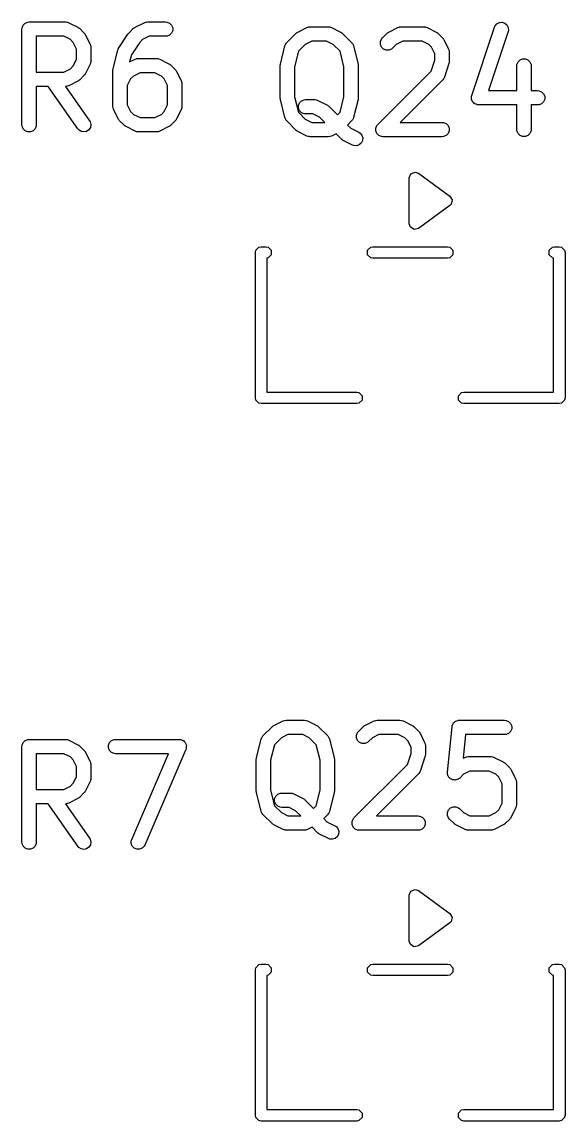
# Model space of a CAD drawing. Header units: millimetres. Extents: x 4 to 152, y 19 to 149.
# Drawn here: x 120.94 to 126.62, y 127.68 to 139.17 of the extents above; entities that cross this region are included whole.
import ezdxf

# ---------------------------------------------------------------- set-up
doc = ezdxf.new("R2010")
doc.units = ezdxf.units.MM
doc.layers.add('F.Silkscreen', color=41, linetype='CONTINUOUS', true_color=0xf2eda1)

msp = doc.modelspace()

# ---------------------------------------------------------------- linework, layer by layer
at = {"layer": 'F.Silkscreen', "linetype": 'CONTINUOUS'}
for p, q in [((120.949545, 139.136849), (120.970237, 139.157541)), ((120.970237, 139.157541), (120.997273, 139.16874)), ((120.997273, 139.16874), (121.011905, 139.170181)), ((121.011905, 139.170181), (121.392857, 139.170181)), ((121.392857, 139.170181), (121.407489, 139.16874)), ((121.407489, 139.16874), (121.409978, 139.167709)), ((121.409978, 139.167709), (121.412666, 139.167518)), ((121.412666, 139.167518), (121.426398, 139.162263)), ((121.426398, 139.162263), (121.521636, 139.114644)), ((122.121221, 139.114644), (122.216459, 139.162263)), ((122.216459, 139.162263), (122.23019, 139.167518)), ((122.23019, 139.167518), (122.232879, 139.16771)), ((122.232879, 139.16771), (122.235368, 139.16874)), ((122.235368, 139.16874), (122.25, 139.170181)), ((122.25, 139.170181), (122.440476, 139.170181)), ((122.440476, 139.170181), (122.455108, 139.16874)), ((122.455108, 139.16874), (122.482144, 139.157541)), ((122.482144, 139.157541), (122.502836, 139.136849)), ((125.887224, 139.129942), (125.906398, 139.152049)), ((125.906398, 139.152049), (125.932571, 139.165136)), ((125.932571, 139.165136), (125.961761, 139.167211)), ((125.961761, 139.167211), (125.989523, 139.157957)), ((125.989523, 139.157957), (126.011631, 139.138783)), ((120.936905, 139.095181), (120.938346, 139.109813)), ((120.936905, 138.095181), (120.936905, 139.095181)), ((120.938346, 139.109813), (120.949545, 139.136849)), ((121.521636, 139.114644), (121.527935, 139.11068)), ((121.527935, 139.11068), (121.529763, 139.109922)), ((121.529763, 139.109922), (121.531819, 139.108234)), ((121.531819, 139.108234), (121.534079, 139.106812)), ((121.534079, 139.106812), (121.535378, 139.105314)), ((121.535378, 139.105314), (121.541128, 139.100595)), ((121.541128, 139.100595), (121.588747, 139.052976)), ((121.588747, 139.052976), (121.593465, 139.047227)), ((121.593465, 139.047227), (121.594964, 139.045927)), ((121.594964, 139.045927), (121.596385, 139.043668)), ((121.596385, 139.043668), (121.598074, 139.041611)), ((121.598074, 139.041611), (121.598831, 139.039784)), ((121.598831, 139.039784), (121.602796, 139.033484)), ((121.602796, 139.033484), (121.650415, 138.938246)), ((121.949501, 138.898689), (122.044739, 139.041546)), ((122.044739, 139.041546), (122.044773, 139.041589)), ((122.044773, 139.041589), (122.044783, 139.041611)), ((122.044783, 139.041611), (122.049271, 139.04708)), ((122.049271, 139.04708), (122.054055, 139.052921)), ((122.054055, 139.052921), (122.054076, 139.052936)), ((122.054076, 139.052936), (122.05411, 139.052976)), ((122.05411, 139.052976), (122.101729, 139.100595)), ((122.101729, 139.100595), (122.107478, 139.105314)), ((122.107478, 139.105314), (122.108778, 139.106812)), ((122.108778, 139.106812), (122.111037, 139.108234)), ((122.111037, 139.108234), (122.113094, 139.109922)), ((122.113094, 139.109922), (122.114921, 139.11068)), ((122.114921, 139.11068), (122.121221, 139.114644)), ((122.482144, 139.032821), (122.455108, 139.021622)), ((122.502836, 139.053513), (122.482144, 139.032821)), ((122.502836, 139.136849), (122.514035, 139.109813)), ((122.514035, 139.080549), (122.502836, 139.053513)), ((122.514035, 139.109813), (122.514035, 139.080549)), ((123.708872, 138.955357), (123.80411, 139.050595)), ((123.80411, 139.050595), (123.80986, 139.055316)), ((123.80986, 139.055316), (123.811159, 139.056812)), ((123.811159, 139.056812), (123.813413, 139.058232)), ((123.813413, 139.058232), (123.815475, 139.059923)), ((123.815475, 139.059923), (123.817307, 139.060682)), ((123.817307, 139.060682), (123.823602, 139.064644)), ((123.823602, 139.064644), (123.91884, 139.112263)), ((123.91884, 139.112263), (123.932571, 139.117518)), ((123.932571, 139.117518), (123.93526, 139.11771)), ((123.93526, 139.11771), (123.937749, 139.11874)), ((123.937749, 139.11874), (123.952381, 139.120181)), ((123.952381, 139.120181), (124.142857, 139.120181)), ((124.142857, 139.120181), (124.157489, 139.11874)), ((124.157489, 139.11874), (124.159978, 139.117709)), ((124.159978, 139.117709), (124.162666, 139.117518)), ((124.162666, 139.117518), (124.176398, 139.112263)), ((124.176398, 139.112263), (124.271636, 139.064644)), ((124.271636, 139.064644), (124.277935, 139.06068)), ((124.277935, 139.06068), (124.279763, 139.059922)), ((124.279763, 139.059922), (124.281819, 139.058234)), ((124.281819, 139.058234), (124.284079, 139.056812)), ((124.284079, 139.056812), (124.285378, 139.055314)), ((124.285378, 139.055314), (124.291128, 139.050595)), ((124.291128, 139.050595), (124.386366, 138.955357)), ((124.708872, 139.002976), (124.756491, 139.050595)), ((124.756491, 139.050595), (124.76224, 139.055314)), ((124.76224, 139.055314), (124.76354, 139.056812)), ((124.76354, 139.056812), (124.765799, 139.058234)), ((124.765799, 139.058234), (124.767856, 139.059922)), ((124.767856, 139.059922), (124.769683, 139.06068)), ((124.769683, 139.06068), (124.775983, 139.064644)), ((124.775983, 139.064644), (124.871221, 139.112263)), ((124.871221, 139.112263), (124.884952, 139.117518)), ((124.884952, 139.117518), (124.887641, 139.11771)), ((124.887641, 139.11771), (124.89013, 139.11874)), ((124.89013, 139.11874), (124.904762, 139.120181)), ((124.904762, 139.120181), (125.142857, 139.120181)), ((125.142857, 139.120181), (125.157489, 139.11874)), ((125.157489, 139.11874), (125.159978, 139.117709)), ((125.159978, 139.117709), (125.162666, 139.117518)), ((125.162666, 139.117518), (125.176398, 139.112263)), ((125.176398, 139.112263), (125.271636, 139.064644)), ((125.271636, 139.064644), (125.277935, 139.06068)), ((125.277935, 139.06068), (125.279763, 139.059922)), ((125.279763, 139.059922), (125.281819, 139.058234)), ((125.281819, 139.058234), (125.284079, 139.056812)), ((125.284079, 139.056812), (125.285378, 139.055314)), ((125.285378, 139.055314), (125.291128, 139.050595)), ((125.291128, 139.050595), (125.338747, 139.002976)), ((125.643135, 138.402232), (125.88123, 139.116517)), ((126.023532, 139.069082), (125.818343, 138.453515)), ((125.88123, 139.116517), (125.887224, 139.129942)), ((126.011631, 139.138783), (126.024717, 139.112609)), ((126.026792, 139.083419), (126.023532, 139.069082)), ((126.024717, 139.112609), (126.026792, 139.083419)), ((121.375152, 139.020181), (121.086905, 139.020181)), ((121.086905, 139.020181), (121.086905, 138.646372)), ((121.443668, 138.985923), (121.375152, 139.020181)), ((121.474075, 138.955516), (121.443668, 138.985923)), ((121.508333, 138.887), (121.474075, 138.955516)), ((121.650415, 138.938246), (121.65567, 138.924515)), ((121.65567, 138.924515), (121.655861, 138.921826)), ((121.655861, 138.921826), (121.656892, 138.919337)), ((121.656892, 138.919337), (121.658333, 138.904705)), ((122.165427, 138.952162), (122.081515, 138.826293)), ((122.199189, 138.985923), (122.165427, 138.952162)), ((122.267705, 139.020181), (122.199189, 138.985923)), ((122.440476, 139.020181), (122.267705, 139.020181)), ((122.455108, 139.021622), (122.440476, 139.020181)), ((123.641525, 138.730038), (123.689144, 138.920514)), ((123.689144, 138.920514), (123.694091, 138.93436)), ((123.694091, 138.93436), (123.697411, 138.938842)), ((123.697411, 138.938842), (123.699545, 138.943992)), ((123.699545, 138.943992), (123.708872, 138.955357)), ((123.90157, 138.935923), (123.829627, 138.863981)), ((123.970086, 138.970181), (123.90157, 138.935923)), ((124.125152, 138.970181), (123.970086, 138.970181)), ((124.193668, 138.935923), (124.125152, 138.970181)), ((124.26561, 138.863981), (124.193668, 138.935923)), ((124.386366, 138.955357), (124.395694, 138.943992)), ((124.395694, 138.943992), (124.397828, 138.938839)), ((124.397828, 138.938839), (124.401147, 138.93436)), ((124.401147, 138.93436), (124.406094, 138.920514)), ((124.406094, 138.920514), (124.453713, 138.730038)), ((124.688346, 138.964574), (124.699545, 138.991611)), ((124.688346, 138.935312), (124.688346, 138.964574)), ((124.699545, 138.908275), (124.688346, 138.935312)), ((124.699545, 138.991611), (124.708872, 139.002976)), ((124.853951, 138.935923), (124.814938, 138.89691)), ((124.922467, 138.970181), (124.853951, 138.935923)), ((125.125152, 138.970181), (124.922467, 138.970181)), ((125.193668, 138.935923), (125.125152, 138.970181)), ((125.224075, 138.905516), (125.193668, 138.935923)), ((125.338747, 139.002976), (125.343465, 138.997227)), ((125.343465, 138.997227), (125.344964, 138.995927)), ((125.344964, 138.995927), (125.346385, 138.993668)), ((125.346385, 138.993668), (125.348074, 138.991611)), ((125.348074, 138.991611), (125.348831, 138.989784)), ((125.348831, 138.989784), (125.352796, 138.983484)), ((125.352796, 138.983484), (125.400415, 138.888246)), ((121.508333, 138.779553), (121.508333, 138.887)), ((121.658333, 138.904705), (121.658333, 138.761848)), ((121.891525, 138.6848), (121.939144, 138.875276)), ((121.939144, 138.875276), (121.942224, 138.883899)), ((121.942224, 138.883899), (121.942584, 138.885715)), ((121.942584, 138.885715), (121.943462, 138.887363)), ((121.943462, 138.887363), (121.944091, 138.889122)), ((121.944091, 138.889122), (121.945194, 138.890611)), ((121.945194, 138.890611), (121.949501, 138.898689)), ((122.081515, 138.826293), (122.062991, 138.752196)), ((123.829627, 138.863981), (123.789286, 138.702614)), ((124.305952, 138.702614), (124.26561, 138.863981)), ((124.720237, 138.887583), (124.699545, 138.908275)), ((124.747274, 138.876384), (124.720237, 138.887583)), ((124.776536, 138.876384), (124.747274, 138.876384)), ((124.803573, 138.887583), (124.776536, 138.876384)), ((124.814938, 138.89691), (124.803573, 138.887583)), ((125.258333, 138.837), (125.224075, 138.905516)), ((125.258333, 138.771637), (125.258333, 138.837)), ((125.400415, 138.888246), (125.40567, 138.874515)), ((125.40567, 138.874515), (125.405861, 138.871826)), ((125.405861, 138.871826), (125.406892, 138.869337)), ((125.406892, 138.869337), (125.408333, 138.854705)), ((125.408333, 138.854705), (125.408333, 138.759467)), ((121.443668, 138.68063), (121.474075, 138.711037)), ((121.474075, 138.711037), (121.508333, 138.779553)), ((121.650415, 138.728307), (121.602796, 138.633069)), ((121.65567, 138.742038), (121.650415, 138.728307)), ((121.655861, 138.744728), (121.65567, 138.742038)), ((121.656892, 138.747216), (121.655861, 138.744728)), ((121.658333, 138.761848), (121.656892, 138.747216)), ((122.062991, 138.752196), (122.121221, 138.781311)), ((122.121221, 138.781311), (122.134952, 138.786566)), ((122.134952, 138.786566), (122.137641, 138.786758)), ((122.137641, 138.786758), (122.14013, 138.787788)), ((122.14013, 138.787788), (122.154762, 138.789229)), ((122.154762, 138.789229), (122.345238, 138.789229)), ((122.345238, 138.789229), (122.35987, 138.787788)), ((122.35987, 138.787788), (122.362359, 138.786757)), ((122.362359, 138.786757), (122.365047, 138.786566)), ((122.365047, 138.786566), (122.378779, 138.781311)), ((122.378779, 138.781311), (122.474017, 138.733692)), ((122.474017, 138.733692), (122.480316, 138.729728)), ((122.480316, 138.729728), (122.482144, 138.72897)), ((122.482144, 138.72897), (122.4842, 138.727282)), ((122.4842, 138.727282), (122.48646, 138.72586)), ((122.48646, 138.72586), (122.487759, 138.724362)), ((122.487759, 138.724362), (122.493509, 138.719643)), ((122.493509, 138.719643), (122.541128, 138.672024)), ((123.639286, 138.711848), (123.639537, 138.714402)), ((123.639286, 138.378515), (123.639286, 138.711848)), ((123.639375, 138.715494), (123.640184, 138.720968)), ((123.639537, 138.714402), (123.639375, 138.715494)), ((123.640184, 138.720968), (123.640727, 138.72648)), ((123.640727, 138.72648), (123.641149, 138.727502)), ((123.641149, 138.727502), (123.641525, 138.730038)), ((123.789286, 138.702614), (123.789286, 138.387749)), ((124.305952, 138.387749), (124.305952, 138.702614)), ((124.453713, 138.730038), (124.454088, 138.727502)), ((124.454088, 138.727502), (124.454511, 138.72648)), ((124.454511, 138.72648), (124.455053, 138.720968)), ((124.455053, 138.720968), (124.455863, 138.715494)), ((124.455863, 138.715494), (124.4557, 138.714402)), ((124.4557, 138.714402), (124.455952, 138.711848)), ((124.455952, 138.711848), (124.455952, 138.378515)), ((125.220161, 138.657124), (125.258333, 138.771637)), ((125.404484, 138.735749), (125.356865, 138.592893)), ((125.406133, 138.743005), (125.404484, 138.735749)), ((125.406892, 138.744835), (125.406133, 138.743005)), ((125.407153, 138.747489), (125.406892, 138.744835)), ((125.407744, 138.750086), (125.407153, 138.747489)), ((125.408333, 138.759467), (125.407603, 138.752061)), ((125.407603, 138.752061), (125.407744, 138.750086)), ((126.115476, 138.711848), (126.116917, 138.72648)), ((126.115476, 138.453515), (126.115476, 138.711848)), ((126.116917, 138.72648), (126.128116, 138.753516)), ((126.128116, 138.753516), (126.148808, 138.774208)), ((126.148808, 138.774208), (126.175844, 138.785407)), ((126.175844, 138.785407), (126.205108, 138.785407)), ((126.205108, 138.785407), (126.232144, 138.774208)), ((126.232144, 138.774208), (126.252836, 138.753516)), ((126.252836, 138.753516), (126.264035, 138.72648)), ((126.264035, 138.72648), (126.265476, 138.711848)), ((126.265476, 138.711848), (126.265476, 138.453515)), ((121.086905, 138.646372), (121.375152, 138.646372)), ((121.375152, 138.646372), (121.443668, 138.68063)), ((121.588747, 138.613577), (121.541128, 138.565958)), ((121.593465, 138.619327), (121.588747, 138.613577)), ((121.594964, 138.620626), (121.593465, 138.619327)), ((121.596385, 138.622886), (121.594964, 138.620626)), ((121.598074, 138.624942), (121.596385, 138.622886)), ((121.598831, 138.62677), (121.598074, 138.624942)), ((121.602796, 138.633069), (121.598831, 138.62677)), ((121.889286, 138.66661), (121.889537, 138.669164)), ((121.889286, 138.285658), (121.889286, 138.66661)), ((121.889375, 138.670256), (121.890184, 138.67573)), ((121.889537, 138.669164), (121.889375, 138.670256)), ((121.890184, 138.67573), (121.890727, 138.681242)), ((121.890727, 138.681242), (121.891149, 138.682264)), ((121.891149, 138.682264), (121.891525, 138.6848)), ((122.073544, 138.574564), (122.039286, 138.506048)), ((122.103951, 138.604971), (122.073544, 138.574564)), ((122.172467, 138.639229), (122.103951, 138.604971)), ((122.327533, 138.639229), (122.172467, 138.639229)), ((122.396049, 138.604971), (122.327533, 138.639229)), ((122.426456, 138.574564), (122.396049, 138.604971)), ((122.460714, 138.506048), (122.426456, 138.574564)), ((122.541128, 138.672024), (122.545846, 138.666275)), ((122.545846, 138.666275), (122.547345, 138.664975)), ((122.547345, 138.664975), (122.548766, 138.662716)), ((122.548766, 138.662716), (122.550455, 138.660659)), ((122.550455, 138.660659), (122.551212, 138.658832)), ((122.551212, 138.658832), (122.555177, 138.652532)), ((122.555177, 138.652532), (122.602796, 138.557294)), ((124.661253, 138.098214), (125.220161, 138.657124)), ((125.348075, 138.574942), (125.338747, 138.563577)), ((125.349106, 138.577433), (125.348075, 138.574942)), ((125.350871, 138.579467), (125.349106, 138.577433)), ((125.356865, 138.592893), (125.350871, 138.579467)), ((121.210951, 138.496372), (121.086905, 138.496372)), ((121.086905, 138.496372), (121.086905, 138.095181)), ((121.521891, 138.052171), (121.210951, 138.496372)), ((121.407489, 138.497813), (121.393972, 138.496482)), ((121.393972, 138.496482), (121.644776, 138.13819)), ((121.409978, 138.498845), (121.407489, 138.497813)), ((121.412666, 138.499035), (121.409978, 138.498845)), ((121.426398, 138.50429), (121.412666, 138.499035)), ((121.521636, 138.551909), (121.426398, 138.50429)), ((121.527935, 138.555874), (121.521636, 138.551909)), ((121.529763, 138.556631), (121.527935, 138.555874)), ((121.531819, 138.55832), (121.529763, 138.556631)), ((121.534079, 138.559741), (121.531819, 138.55832)), ((121.535378, 138.56124), (121.534079, 138.559741)), ((121.541128, 138.565958), (121.535378, 138.56124)), ((122.039286, 138.506048), (122.039286, 138.303363)), ((122.460714, 138.303363), (122.460714, 138.506048)), ((122.602796, 138.557294), (122.608051, 138.543563)), ((122.608051, 138.543563), (122.608242, 138.540874)), ((122.608242, 138.540874), (122.609273, 138.538385)), ((122.609273, 138.538385), (122.610714, 138.523753)), ((122.610714, 138.523753), (122.610714, 138.285658)), ((125.338747, 138.563577), (124.895352, 138.120181)), ((123.639537, 138.375962), (123.639286, 138.378515)), ((123.639375, 138.374869), (123.639537, 138.375962)), ((123.640184, 138.369396), (123.639375, 138.374869)), ((123.640727, 138.363883), (123.640184, 138.369396)), ((123.641149, 138.362862), (123.640727, 138.363883)), ((123.641525, 138.360325), (123.641149, 138.362862)), ((123.689144, 138.169849), (123.641525, 138.360325)), ((123.789286, 138.387749), (123.829627, 138.226383)), ((123.842402, 138.324945), (123.863094, 138.345637)), ((123.863094, 138.345637), (123.89013, 138.356836)), ((123.89013, 138.356836), (123.904762, 138.358277)), ((123.904762, 138.358277), (124, 138.358277)), ((124, 138.358277), (124.014632, 138.356836)), ((124.014632, 138.356836), (124.017121, 138.355805)), ((124.017121, 138.355805), (124.019809, 138.355614)), ((124.019809, 138.355614), (124.033541, 138.350359)), ((124.033541, 138.350359), (124.128779, 138.30274)), ((124.26561, 138.226383), (124.305952, 138.387749)), ((124.453713, 138.360325), (124.406094, 138.169849)), ((124.454088, 138.362862), (124.453713, 138.360325)), ((124.454511, 138.363883), (124.454088, 138.362862)), ((124.455053, 138.369396), (124.454511, 138.363883)), ((124.455863, 138.374869), (124.455053, 138.369396)), ((124.455952, 138.378515), (124.4557, 138.375962)), ((124.4557, 138.375962), (124.455863, 138.374869)), ((125.639875, 138.387895), (125.640727, 138.391642)), ((125.640727, 138.37591), (125.639875, 138.387895)), ((125.640727, 138.393147), (125.641485, 138.394979)), ((125.640727, 138.391642), (125.640727, 138.393147)), ((125.640727, 138.363883), (125.640727, 138.37591)), ((125.641759, 138.361392), (125.640727, 138.363883)), ((125.641485, 138.394979), (125.643135, 138.402232)), ((125.64195, 138.358705), (125.641759, 138.361392)), ((125.647324, 138.347956), (125.64195, 138.358705)), ((125.651926, 138.336847), (125.647324, 138.347956)), ((125.818343, 138.453515), (126.115476, 138.453515)), ((126.265476, 138.453515), (126.333333, 138.453515)), ((126.333333, 138.453515), (126.347965, 138.452074)), ((126.347965, 138.452074), (126.375001, 138.440875)), ((126.375001, 138.440875), (126.395693, 138.420183)), ((126.395693, 138.420183), (126.406892, 138.393147)), ((126.406892, 138.363883), (126.395693, 138.336847)), ((126.406892, 138.393147), (126.406892, 138.363883)), ((121.890727, 138.271026), (121.889286, 138.285658)), ((121.891758, 138.268537), (121.890727, 138.271026)), ((121.891949, 138.265849), (121.891758, 138.268537)), ((121.897204, 138.252117), (121.891949, 138.265849)), ((121.944823, 138.156879), (121.897204, 138.252117)), ((122.039286, 138.303363), (122.073544, 138.234847)), ((122.073544, 138.234847), (122.103951, 138.204439)), ((122.396048, 138.204439), (122.426455, 138.234847)), ((122.426455, 138.234847), (122.460714, 138.303363)), ((122.602796, 138.252117), (122.555177, 138.156879)), ((122.608051, 138.265848), (122.602796, 138.252117)), ((122.608242, 138.268538), (122.608051, 138.265848)), ((122.609273, 138.271026), (122.608242, 138.268538)), ((122.610714, 138.285658), (122.609273, 138.271026)), ((123.831203, 138.297909), (123.842402, 138.324945)), ((123.831203, 138.268645), (123.831203, 138.297909)), ((123.842402, 138.241609), (123.831203, 138.268645)), ((123.863094, 138.220917), (123.842402, 138.241609)), ((124.128779, 138.30274), (124.135078, 138.298776)), ((124.135078, 138.298776), (124.136906, 138.298018)), ((124.136906, 138.298018), (124.138962, 138.29633)), ((124.138962, 138.29633), (124.141222, 138.294908)), ((124.141222, 138.294908), (124.142521, 138.29341)), ((124.142521, 138.29341), (124.148271, 138.288691)), ((124.148271, 138.288691), (124.238094, 138.198867)), ((125.653831, 138.334942), (125.651926, 138.336847)), ((125.655036, 138.332532), (125.653831, 138.334942)), ((125.664118, 138.324655), (125.655036, 138.332532)), ((125.672618, 138.316155), (125.664118, 138.324655)), ((125.675106, 138.315125), (125.672618, 138.316155)), ((125.677143, 138.313358), (125.675106, 138.315125)), ((125.688546, 138.309557), (125.677143, 138.313358)), ((125.699654, 138.304956), (125.688546, 138.309557)), ((125.70348, 138.30458), (125.699654, 138.304956)), ((125.704906, 138.304104), (125.70348, 138.30458)), ((125.70688, 138.304245), (125.704906, 138.304104)), ((125.714286, 138.303515), (125.70688, 138.304245)), ((126.115476, 138.303515), (125.714286, 138.303515)), ((126.115476, 138.045181), (126.115476, 138.303515)), ((126.333333, 138.303515), (126.265476, 138.303515)), ((126.265476, 138.303515), (126.265476, 138.045181)), ((126.347965, 138.304956), (126.333333, 138.303515)), ((126.375001, 138.316155), (126.347965, 138.304956)), ((126.395693, 138.336847), (126.375001, 138.316155)), ((121.644776, 138.13819), (121.651986, 138.125377)), ((121.651986, 138.125377), (121.658315, 138.096806)), ((121.948786, 138.150583), (121.944823, 138.156879)), ((121.949544, 138.148753), (121.948786, 138.150583)), ((121.951233, 138.146695), (121.949544, 138.148753)), ((121.952655, 138.144436), (121.951233, 138.146695)), ((121.954153, 138.143137), (121.952655, 138.144436)), ((121.958871, 138.137388), (121.954153, 138.143137)), ((122.00649, 138.089768), (121.958871, 138.137388)), ((122.103951, 138.204439), (122.172467, 138.170181)), ((122.172467, 138.170181), (122.327533, 138.170181)), ((122.327533, 138.170181), (122.396048, 138.204439)), ((122.541128, 138.137387), (122.49351, 138.089768)), ((122.545846, 138.143137), (122.541128, 138.137387)), ((122.547345, 138.144436), (122.545846, 138.143137)), ((122.548766, 138.146695), (122.547345, 138.144436)), ((122.550456, 138.148753), (122.548766, 138.146695)), ((122.551213, 138.150583), (122.550456, 138.148753)), ((122.555177, 138.156879), (122.551213, 138.150583)), ((123.694091, 138.156003), (123.689144, 138.169849)), ((123.69741, 138.151524), (123.694091, 138.156003)), ((123.699544, 138.146372), (123.69741, 138.151524)), ((123.708872, 138.135006), (123.699544, 138.146372)), ((123.80411, 138.039767), (123.708872, 138.135006)), ((123.829627, 138.226383), (123.90157, 138.154439)), ((123.89013, 138.209718), (123.863094, 138.220917)), ((123.904762, 138.208277), (123.89013, 138.209718)), ((123.90157, 138.154439), (123.970086, 138.120181)), ((123.982295, 138.208277), (123.904762, 138.208277)), ((123.970086, 138.120181), (124.104649, 138.120181)), ((124.05081, 138.17402), (123.982295, 138.208277)), ((124.104649, 138.120181), (124.05081, 138.17402)), ((124.238094, 138.198867), (124.26561, 138.226383)), ((124.386367, 138.135007), (124.34416, 138.092801)), ((124.395694, 138.146372), (124.386367, 138.135007)), ((124.397827, 138.151524), (124.395694, 138.146372)), ((124.401147, 138.156003), (124.397827, 138.151524)), ((124.406094, 138.169849), (124.401147, 138.156003)), ((124.895352, 138.120181), (125.333333, 138.120181)), ((125.333333, 138.120181), (125.347965, 138.11874)), ((125.347965, 138.11874), (125.375001, 138.107541)), ((120.938346, 138.080549), (120.936905, 138.095181)), ((120.949545, 138.053513), (120.938346, 138.080549)), ((120.970237, 138.032821), (120.949545, 138.053513)), ((120.997273, 138.021622), (120.970237, 138.032821)), ((121.026537, 138.021622), (120.997273, 138.021622)), ((121.053573, 138.032821), (121.026537, 138.021622)), ((121.074265, 138.053513), (121.053573, 138.032821)), ((121.085464, 138.080549), (121.074265, 138.053513)), ((121.086905, 138.095181), (121.085464, 138.080549)), ((121.531462, 138.041011), (121.521891, 138.052171)), ((121.556141, 138.025284), (121.531462, 138.041011)), ((121.584958, 138.020198), (121.556141, 138.025284)), ((121.613529, 138.026528), (121.584958, 138.020198)), ((121.637503, 138.04331), (121.613529, 138.026528)), ((121.65323, 138.067988), (121.637503, 138.04331)), ((121.658315, 138.096806), (121.65323, 138.067988)), ((122.012239, 138.08505), (122.00649, 138.089768)), ((122.01354, 138.08355), (122.012239, 138.08505)), ((122.015799, 138.082128), (122.01354, 138.08355)), ((122.017856, 138.08044), (122.015799, 138.082128)), ((122.019683, 138.079683), (122.017856, 138.08044)), ((122.025983, 138.075718), (122.019683, 138.079683)), ((122.121221, 138.028099), (122.025983, 138.075718)), ((122.134952, 138.022844), (122.121221, 138.028099)), ((122.137641, 138.022653), (122.134952, 138.022844)), ((122.14013, 138.021622), (122.137641, 138.022653)), ((122.154762, 138.020181), (122.14013, 138.021622)), ((122.345238, 138.020181), (122.154762, 138.020181)), ((122.35987, 138.021622), (122.345238, 138.020181)), ((122.362359, 138.022654), (122.35987, 138.021622)), ((122.365047, 138.022844), (122.362359, 138.022654)), ((122.378779, 138.028099), (122.365047, 138.022844)), ((122.474017, 138.075718), (122.378779, 138.028099)), ((122.480316, 138.079683), (122.474017, 138.075718)), ((122.482144, 138.08044), (122.480316, 138.079683)), ((122.4842, 138.082128), (122.482144, 138.08044)), ((122.48646, 138.08355), (122.4842, 138.082128)), ((122.48776, 138.08505), (122.48646, 138.08355)), ((122.49351, 138.089768), (122.48776, 138.08505)), ((123.80986, 138.035047), (123.80411, 138.039767)), ((123.811159, 138.03355), (123.80986, 138.035047)), ((123.813413, 138.032131), (123.811159, 138.03355)), ((123.815475, 138.030439), (123.813413, 138.032131)), ((123.817307, 138.029681), (123.815475, 138.030439)), ((123.823602, 138.025718), (123.817307, 138.029681)), ((123.91884, 137.978099), (123.823602, 138.025718)), ((124.223286, 138.001543), (124.176398, 137.978099)), ((124.2803, 137.944529), (124.223286, 138.001543)), ((124.34416, 138.092801), (124.37776, 138.059201)), ((124.37776, 138.059201), (124.462112, 138.017025)), ((124.462112, 138.017025), (124.474555, 138.009193)), ((124.474555, 138.009193), (124.493728, 137.987085)), ((124.640727, 138.059813), (124.651926, 138.086849)), ((124.640727, 138.030549), (124.640727, 138.059813)), ((124.651926, 138.003513), (124.640727, 138.030549)), ((124.651926, 138.086849), (124.661253, 138.098214)), ((124.672618, 137.982821), (124.651926, 138.003513)), ((125.375001, 138.107541), (125.395693, 138.086849)), ((125.395693, 138.003513), (125.375001, 137.982821)), ((125.395693, 138.086849), (125.406892, 138.059813)), ((125.406892, 138.030549), (125.395693, 138.003513)), ((125.406892, 138.059813), (125.406892, 138.030549)), ((126.116917, 138.030549), (126.115476, 138.045181)), ((126.128116, 138.003513), (126.116917, 138.030549)), ((126.148808, 137.982821), (126.128116, 138.003513)), ((126.252836, 138.003513), (126.232144, 137.982821)), ((126.264035, 138.030549), (126.252836, 138.003513)), ((126.265476, 138.045181), (126.264035, 138.030549)), ((123.932571, 137.972844), (123.91884, 137.978099)), ((123.93526, 137.972653), (123.932571, 137.972844)), ((123.937749, 137.971622), (123.93526, 137.972653)), ((123.952381, 137.970181), (123.937749, 137.971622)), ((124.142857, 137.970181), (123.952381, 137.970181)), ((124.157489, 137.971622), (124.142857, 137.970181)), ((124.159978, 137.972654), (124.157489, 137.971622)), ((124.162666, 137.972844), (124.159978, 137.972654)), ((124.176398, 137.978099), (124.162666, 137.972844)), ((124.28605, 137.939809), (124.2803, 137.944529)), ((124.287349, 137.938312), (124.28605, 137.939809)), ((124.289603, 137.936893), (124.287349, 137.938312)), ((124.291665, 137.935201), (124.289603, 137.936893)), ((124.293497, 137.934443), (124.291665, 137.935201)), ((124.299792, 137.93048), (124.293497, 137.934443)), ((124.39503, 137.882861), (124.299792, 137.93048)), ((124.408761, 137.877606), (124.39503, 137.882861)), ((124.465713, 137.884786), (124.437951, 137.875532)), ((124.48782, 137.903959), (124.465713, 137.884786)), ((124.500908, 137.930134), (124.48782, 137.903959)), ((124.493728, 137.987085), (124.502982, 137.959324)), ((124.502982, 137.959324), (124.500908, 137.930134)), ((124.699654, 137.971622), (124.672618, 137.982821)), ((124.714286, 137.970181), (124.699654, 137.971622)), ((125.333333, 137.970181), (124.714286, 137.970181)), ((125.347965, 137.971622), (125.333333, 137.970181)), ((125.375001, 137.982821), (125.347965, 137.971622)), ((126.175844, 137.971622), (126.148808, 137.982821)), ((126.205108, 137.971622), (126.175844, 137.971622)), ((126.232144, 137.982821), (126.205108, 137.971622)), ((124.437951, 137.875532), (124.408761, 137.877606)), ((124.99, 137.54), (125.007574, 137.582426)), ((124.99, 137.06), (124.99, 137.54)), ((125.007574, 137.582426), (125.05, 137.6)), ((125.05, 137.6), (125.08529, 137.588524)), ((125.08529, 137.588524), (125.41529, 137.348524)), ((125.41529, 137.348524), (125.439266, 137.309358)), ((125.439266, 137.309358), (125.428524, 137.26471)), ((125.41529, 137.251476), (125.08529, 137.011476)), ((125.428524, 137.26471), (125.41529, 137.251476)), ((125.001476, 137.02471), (124.99, 137.06)), ((125.040642, 137.000734), (125.001476, 137.02471)), ((125.08529, 137.011476), (125.040642, 137.000734)), ((123.38, 136.76), (123.384567, 136.782961)), ((123.38, 135.24), (123.38, 136.76)), ((123.384567, 136.782961), (123.417039, 136.815433)), ((123.417039, 136.815433), (123.44, 136.82)), ((123.44, 136.82), (123.49, 136.82)), ((123.49, 136.82), (123.512961, 136.815433)), ((123.512961, 136.815433), (123.545433, 136.782961)), ((123.545433, 136.737039), (123.512961, 136.704567)), ((123.545433, 136.782961), (123.545433, 136.737039)), ((124.554567, 136.782961), (124.587039, 136.815433)), ((124.554567, 136.737039), (124.554567, 136.782961)), ((124.587039, 136.704567), (124.554567, 136.737039)), ((124.587039, 136.815433), (124.61, 136.82)), ((124.61, 136.82), (125.39, 136.82)), ((125.39, 136.82), (125.412961, 136.815433)), ((125.412961, 136.815433), (125.445433, 136.782961)), ((125.445433, 136.737039), (125.412961, 136.704567)), ((125.445433, 136.782961), (125.445433, 136.737039)), ((126.454567, 136.782961), (126.487039, 136.815433)), ((126.454567, 136.737039), (126.454567, 136.782961)), ((126.487039, 136.704567), (126.454567, 136.737039)), ((126.487039, 136.815433), (126.51, 136.82)), ((126.51, 136.82), (126.56, 136.82)), ((126.56, 136.82), (126.582961, 136.815433)), ((126.582961, 136.815433), (126.615433, 136.782961)), ((126.615433, 136.782961), (126.62, 136.76)), ((126.62, 136.76), (126.62, 135.24)), ((123.512961, 136.704567), (123.5, 136.70199)), ((123.5, 136.70199), (123.5, 135.3)), ((124.61, 136.7), (124.587039, 136.704567)), ((125.39, 136.7), (124.61, 136.7)), ((125.412961, 136.704567), (125.39, 136.7)), ((126.5, 136.70199), (126.487039, 136.704567)), ((126.5, 135.3), (126.5, 136.70199)), ((123.384567, 135.217039), (123.38, 135.24)), ((123.5, 135.3), (124.44, 135.3)), ((124.44, 135.3), (124.462961, 135.295433)), ((124.462961, 135.295433), (124.495433, 135.262961)), ((124.495433, 135.262961), (124.495433, 135.217039)), ((125.504567, 135.262961), (125.537039, 135.295433)), ((125.504567, 135.217039), (125.504567, 135.262961)), ((125.537039, 135.295433), (125.56, 135.3)), ((125.56, 135.3), (126.5, 135.3)), ((126.62, 135.24), (126.615433, 135.217039)), ((123.417039, 135.184567), (123.384567, 135.217039)), ((123.44, 135.18), (123.417039, 135.184567)), ((124.44, 135.18), (123.44, 135.18)), ((124.462961, 135.184567), (124.44, 135.18)), ((124.495433, 135.217039), (124.462961, 135.184567)), ((125.537039, 135.184567), (125.504567, 135.217039)), ((125.56, 135.18), (125.537039, 135.184567)), ((126.56, 135.18), (125.56, 135.18)), ((126.582961, 135.184567), (126.56, 135.18)), ((126.615433, 135.217039), (126.582961, 135.184567)), ((123.458872, 131.705357), (123.55411, 131.800595)), ((123.55411, 131.800595), (123.55986, 131.805316)), ((123.55986, 131.805316), (123.561159, 131.806812)), ((123.561159, 131.806812), (123.563413, 131.808232)), ((123.563413, 131.808232), (123.565475, 131.809923)), ((123.565475, 131.809923), (123.567307, 131.810682)), ((123.567307, 131.810682), (123.573602, 131.814644)), ((123.573602, 131.814644), (123.66884, 131.862263)), ((123.66884, 131.862263), (123.682571, 131.867518)), ((123.682571, 131.867518), (123.68526, 131.86771)), ((123.68526, 131.86771), (123.687749, 131.86874)), ((123.687749, 131.86874), (123.702381, 131.870181)), ((123.702381, 131.870181), (123.892857, 131.870181)), ((123.892857, 131.870181), (123.907489, 131.86874)), ((123.907489, 131.86874), (123.909978, 131.867709)), ((123.909978, 131.867709), (123.912666, 131.867518)), ((123.912666, 131.867518), (123.926398, 131.862263)), ((123.926398, 131.862263), (124.021636, 131.814644)), ((124.021636, 131.814644), (124.027935, 131.81068)), ((124.027935, 131.81068), (124.029763, 131.809922)), ((124.029763, 131.809922), (124.031819, 131.808234)), ((124.031819, 131.808234), (124.034079, 131.806812)), ((124.034079, 131.806812), (124.035378, 131.805314)), ((124.035378, 131.805314), (124.041128, 131.800595)), ((124.041128, 131.800595), (124.136366, 131.705357)), ((124.458872, 131.752976), (124.506491, 131.800595)), ((124.506491, 131.800595), (124.51224, 131.805314)), ((124.51224, 131.805314), (124.51354, 131.806812)), ((124.51354, 131.806812), (124.515799, 131.808234)), ((124.515799, 131.808234), (124.517856, 131.809922)), ((124.517856, 131.809922), (124.519683, 131.81068)), ((124.519683, 131.81068), (124.525983, 131.814644)), ((124.525983, 131.814644), (124.621221, 131.862263)), ((124.621221, 131.862263), (124.634952, 131.867518)), ((124.634952, 131.867518), (124.637641, 131.86771)), ((124.637641, 131.86771), (124.64013, 131.86874)), ((124.64013, 131.86874), (124.654762, 131.870181)), ((124.654762, 131.870181), (124.892857, 131.870181)), ((124.892857, 131.870181), (124.907489, 131.86874)), ((124.907489, 131.86874), (124.909978, 131.867709)), ((124.909978, 131.867709), (124.912666, 131.867518)), ((124.912666, 131.867518), (124.926398, 131.862263)), ((124.926398, 131.862263), (125.021636, 131.814644)), ((125.021636, 131.814644), (125.027935, 131.81068)), ((125.027935, 131.81068), (125.029763, 131.809922)), ((125.029763, 131.809922), (125.031819, 131.808234)), ((125.031819, 131.808234), (125.034079, 131.806812)), ((125.034079, 131.806812), (125.035378, 131.805314)), ((125.035378, 131.805314), (125.041128, 131.800595)), ((125.041128, 131.800595), (125.088747, 131.752976)), ((125.389658, 131.326454), (125.437277, 131.802644)), ((125.437277, 131.802644), (125.438346, 131.807977)), ((125.438346, 131.809813), (125.439059, 131.811536)), ((125.438346, 131.807977), (125.438346, 131.809813)), ((125.439059, 131.811536), (125.440167, 131.81706)), ((125.440167, 131.81706), (125.445349, 131.82672)), ((125.445349, 131.82672), (125.449545, 131.836849)), ((125.449545, 131.836849), (125.452216, 131.839521)), ((125.452216, 131.839521), (125.454001, 131.842847)), ((125.454001, 131.842847), (125.462483, 131.849788)), ((125.462483, 131.849788), (125.470237, 131.857541)), ((125.470237, 131.857541), (125.473725, 131.858987)), ((125.473725, 131.858987), (125.476649, 131.861378)), ((125.476649, 131.861378), (125.487146, 131.864546)), ((125.487146, 131.864546), (125.497273, 131.86874)), ((125.497273, 131.86874), (125.502878, 131.869293)), ((125.502878, 131.869293), (125.504665, 131.869831)), ((125.504665, 131.869831), (125.506493, 131.869649)), ((125.506493, 131.869649), (125.511905, 131.870181)), ((125.511905, 131.870181), (125.988095, 131.870181)), ((125.988095, 131.870181), (126.002727, 131.86874)), ((126.002727, 131.86874), (126.029763, 131.857541)), ((126.029763, 131.857541), (126.050455, 131.836849)), ((126.050455, 131.836849), (126.061654, 131.809813)), ((126.061654, 131.809813), (126.061654, 131.780549)), ((123.439144, 131.670514), (123.444091, 131.68436)), ((123.444091, 131.68436), (123.447411, 131.688842)), ((123.447411, 131.688842), (123.449545, 131.693992)), ((123.449545, 131.693992), (123.458872, 131.705357)), ((123.65157, 131.685923), (123.579627, 131.613981)), ((123.720086, 131.720181), (123.65157, 131.685923)), ((123.875152, 131.720181), (123.720086, 131.720181)), ((123.943668, 131.685923), (123.875152, 131.720181)), ((124.01561, 131.613981), (123.943668, 131.685923)), ((124.136366, 131.705357), (124.145694, 131.693992)), ((124.145694, 131.693992), (124.147828, 131.688839)), ((124.147828, 131.688839), (124.151147, 131.68436)), ((124.151147, 131.68436), (124.156094, 131.670514)), ((124.438346, 131.714574), (124.449545, 131.741611)), ((124.438346, 131.685312), (124.438346, 131.714574)), ((124.449545, 131.658275), (124.438346, 131.685312)), ((124.449545, 131.741611), (124.458872, 131.752976)), ((124.603951, 131.685923), (124.564938, 131.64691)), ((124.672467, 131.720181), (124.603951, 131.685923)), ((124.875152, 131.720181), (124.672467, 131.720181)), ((124.943668, 131.685923), (124.875152, 131.720181)), ((124.974075, 131.655516), (124.943668, 131.685923)), ((125.088747, 131.752976), (125.093465, 131.747227)), ((125.093465, 131.747227), (125.094964, 131.745927)), ((125.094964, 131.745927), (125.096385, 131.743668)), ((125.096385, 131.743668), (125.098074, 131.741611)), ((125.098074, 131.741611), (125.098831, 131.739784)), ((125.098831, 131.739784), (125.102796, 131.733484)), ((125.102796, 131.733484), (125.150415, 131.638246)), ((125.579779, 131.720181), (125.55496, 131.471991)), ((125.988095, 131.720181), (125.579779, 131.720181)), ((126.002727, 131.721622), (125.988095, 131.720181)), ((126.029763, 131.732821), (126.002727, 131.721622)), ((126.050455, 131.753513), (126.029763, 131.732821)), ((126.061654, 131.780549), (126.050455, 131.753513)), ((120.936905, 131.595181), (120.938346, 131.609813)), ((120.936905, 130.595181), (120.936905, 131.595181)), ((120.938346, 131.609813), (120.949545, 131.636849)), ((120.949545, 131.636849), (120.970237, 131.657541)), ((120.970237, 131.657541), (120.997273, 131.66874)), ((120.997273, 131.66874), (121.011905, 131.670181)), ((121.011905, 131.670181), (121.392857, 131.670181)), ((121.392857, 131.670181), (121.407489, 131.66874)), ((121.407489, 131.66874), (121.409978, 131.667709)), ((121.409978, 131.667709), (121.412666, 131.667518)), ((121.412666, 131.667518), (121.426398, 131.662263)), ((121.426398, 131.662263), (121.521636, 131.614644)), ((121.521636, 131.614644), (121.527935, 131.61068)), ((121.527935, 131.61068), (121.529763, 131.609922)), ((121.529763, 131.609922), (121.531819, 131.608234)), ((121.531819, 131.608234), (121.534079, 131.606812)), ((121.534079, 131.606812), (121.535378, 131.605314)), ((121.535378, 131.605314), (121.541128, 131.600595)), ((121.541128, 131.600595), (121.588747, 131.552976)), ((121.843108, 131.609813), (121.854307, 131.636849)), ((121.843108, 131.580549), (121.843108, 131.609813)), ((121.854307, 131.553513), (121.843108, 131.580549)), ((121.854307, 131.636849), (121.874999, 131.657541)), ((121.874999, 131.657541), (121.902035, 131.66874)), ((121.902035, 131.66874), (121.916667, 131.670181)), ((121.916667, 131.670181), (122.583333, 131.670181)), ((122.652269, 131.565637), (122.223698, 130.565637)), ((122.583333, 131.670181), (122.597965, 131.66874)), ((122.597965, 131.66874), (122.598395, 131.668562)), ((122.598395, 131.668562), (122.59886, 131.668556)), ((122.59886, 131.668556), (122.611866, 131.662982)), ((122.611866, 131.662982), (122.625001, 131.657541)), ((122.625001, 131.657541), (122.62533, 131.657212)), ((122.62533, 131.657212), (122.625758, 131.657028)), ((122.625758, 131.657028), (122.635653, 131.646889)), ((122.635653, 131.646889), (122.645693, 131.636849)), ((122.645693, 131.636849), (122.645871, 131.636419)), ((122.645871, 131.636419), (122.646197, 131.636085)), ((122.646197, 131.636085), (122.65147, 131.622903)), ((122.65147, 131.622903), (122.656892, 131.609813)), ((122.656708, 131.579653), (122.652269, 131.565637)), ((122.656713, 131.580119), (122.656708, 131.579653)), ((122.656892, 131.580549), (122.656713, 131.580119)), ((122.656892, 131.609813), (122.656892, 131.609348)), ((122.656892, 131.609348), (122.657065, 131.608915)), ((122.657065, 131.608915), (122.656892, 131.594735)), ((122.656892, 131.594735), (122.656892, 131.580549)), ((123.391525, 131.480038), (123.439144, 131.670514)), ((123.579627, 131.613981), (123.539286, 131.452614)), ((124.055952, 131.452614), (124.01561, 131.613981)), ((124.156094, 131.670514), (124.203713, 131.480038)), ((124.470237, 131.637583), (124.449545, 131.658275)), ((124.497274, 131.626384), (124.470237, 131.637583)), ((124.526536, 131.626384), (124.497274, 131.626384)), ((124.553573, 131.637583), (124.526536, 131.626384)), ((124.564938, 131.64691), (124.553573, 131.637583)), ((125.008333, 131.587), (124.974075, 131.655516)), ((125.008333, 131.521637), (125.008333, 131.587)), ((125.150415, 131.638246), (125.15567, 131.624515)), ((125.15567, 131.624515), (125.155861, 131.621826)), ((125.155861, 131.621826), (125.156892, 131.619337)), ((125.156892, 131.619337), (125.158333, 131.604705)), ((125.158333, 131.604705), (125.158333, 131.509467)), ((121.375152, 131.520181), (121.086905, 131.520181)), ((121.086905, 131.520181), (121.086905, 131.146372)), ((121.443668, 131.485923), (121.375152, 131.520181)), ((121.474075, 131.455516), (121.443668, 131.485923)), ((121.508333, 131.387), (121.474075, 131.455516)), ((121.588747, 131.552976), (121.593465, 131.547227)), ((121.593465, 131.547227), (121.594964, 131.545927)), ((121.594964, 131.545927), (121.596385, 131.543668)), ((121.596385, 131.543668), (121.598074, 131.541611)), ((121.598074, 131.541611), (121.598831, 131.539784)), ((121.598831, 131.539784), (121.602796, 131.533484)), ((121.602796, 131.533484), (121.650415, 131.438246)), ((121.874999, 131.532821), (121.854307, 131.553513)), ((121.902035, 131.521622), (121.874999, 131.532821)), ((121.916667, 131.520181), (121.902035, 131.521622)), ((122.469592, 131.520181), (121.916667, 131.520181)), ((122.085826, 130.624725), (122.469592, 131.520181)), ((123.389286, 131.461848), (123.389537, 131.464402)), ((123.389286, 131.128515), (123.389286, 131.461848)), ((123.389375, 131.465494), (123.390184, 131.470968)), ((123.389537, 131.464402), (123.389375, 131.465494)), ((123.390184, 131.470968), (123.390727, 131.47648)), ((123.390727, 131.47648), (123.391149, 131.477502)), ((123.391149, 131.477502), (123.391525, 131.480038)), ((123.539286, 131.452614), (123.539286, 131.137749)), ((124.055952, 131.137749), (124.055952, 131.452614)), ((124.203713, 131.480038), (124.204088, 131.477502)), ((124.204088, 131.477502), (124.204511, 131.47648)), ((124.204511, 131.47648), (124.205053, 131.470968)), ((124.205053, 131.470968), (124.205863, 131.465494)), ((124.205863, 131.465494), (124.2057, 131.464402)), ((124.2057, 131.464402), (124.205952, 131.461848)), ((124.205952, 131.461848), (124.205952, 131.128515)), ((124.970161, 131.407124), (125.008333, 131.521637)), ((125.154484, 131.485749), (125.106865, 131.342893)), ((125.156133, 131.493005), (125.154484, 131.485749)), ((125.156892, 131.494835), (125.156133, 131.493005)), ((125.157153, 131.497489), (125.156892, 131.494835)), ((125.157744, 131.500086), (125.157153, 131.497489)), ((125.158333, 131.509467), (125.157603, 131.502061)), ((125.157603, 131.502061), (125.157744, 131.500086)), ((125.55496, 131.471991), (125.573602, 131.481311)), ((125.573602, 131.481311), (125.587333, 131.486566)), ((125.587333, 131.486566), (125.590022, 131.486758)), ((125.590022, 131.486758), (125.592511, 131.487788)), ((125.592511, 131.487788), (125.607143, 131.489229)), ((125.607143, 131.489229), (125.845238, 131.489229)), ((125.845238, 131.489229), (125.85987, 131.487788)), ((125.85987, 131.487788), (125.862359, 131.486757)), ((125.862359, 131.486757), (125.865047, 131.486566)), ((125.865047, 131.486566), (125.878779, 131.481311)), ((125.878779, 131.481311), (125.974017, 131.433692)), ((121.508333, 131.279553), (121.508333, 131.387)), ((121.650415, 131.438246), (121.65567, 131.424515)), ((121.65567, 131.424515), (121.655861, 131.421826)), ((121.655861, 131.421826), (121.656892, 131.419337)), ((121.656892, 131.419337), (121.658333, 131.404705)), ((121.658333, 131.404705), (121.658333, 131.261848)), ((124.411253, 130.848214), (124.970161, 131.407124)), ((125.106865, 131.342893), (125.100871, 131.329467)), ((125.624848, 131.339229), (125.556332, 131.304971)), ((125.827533, 131.339229), (125.624848, 131.339229)), ((125.896049, 131.304971), (125.827533, 131.339229)), ((125.974017, 131.433692), (125.980316, 131.429728)), ((125.980316, 131.429728), (125.982144, 131.42897)), ((125.982144, 131.42897), (125.9842, 131.427282)), ((125.9842, 131.427282), (125.98646, 131.42586)), ((125.98646, 131.42586), (125.987759, 131.424362)), ((125.987759, 131.424362), (125.993509, 131.419643)), ((125.993509, 131.419643), (126.041128, 131.372024)), ((126.041128, 131.372024), (126.045846, 131.366275)), ((126.045846, 131.366275), (126.047345, 131.364975)), ((126.047345, 131.364975), (126.048766, 131.362716)), ((126.048766, 131.362716), (126.050455, 131.360659)), ((126.050455, 131.360659), (126.051212, 131.358832)), ((126.051212, 131.358832), (126.055177, 131.352532)), ((126.055177, 131.352532), (126.102796, 131.257294)), ((121.474075, 131.211037), (121.508333, 131.279553)), ((121.650415, 131.228307), (121.602796, 131.133069)), ((121.65567, 131.242038), (121.650415, 131.228307)), ((121.655861, 131.244728), (121.65567, 131.242038)), ((121.656892, 131.247216), (121.655861, 131.244728)), ((121.658333, 131.261848), (121.656892, 131.247216)), ((125.088747, 131.313577), (124.645352, 130.870181)), ((125.098075, 131.324942), (125.088747, 131.313577)), ((125.099106, 131.327433), (125.098075, 131.324942)), ((125.100871, 131.329467), (125.099106, 131.327433)), ((125.389636, 131.311751), (125.389658, 131.326454)), ((125.390727, 131.308136), (125.389636, 131.311751)), ((125.390727, 131.30436), (125.390727, 131.308136)), ((125.394921, 131.294235), (125.390727, 131.30436)), ((125.398089, 131.283735), (125.394921, 131.294235)), ((125.40048, 131.280812), (125.398089, 131.283735)), ((125.401926, 131.277323), (125.40048, 131.280812)), ((125.409679, 131.26957), (125.401926, 131.277323)), ((125.41662, 131.261087), (125.409679, 131.26957)), ((125.419946, 131.259303), (125.41662, 131.261087)), ((125.422618, 131.256631), (125.419946, 131.259303)), ((125.432745, 131.252436), (125.422618, 131.256631)), ((125.442407, 131.247253), (125.432745, 131.252436)), ((125.446166, 131.246878), (125.442407, 131.247253)), ((125.449655, 131.245432), (125.446166, 131.246878)), ((125.460616, 131.245432), (125.449655, 131.245432)), ((125.471526, 131.244341), (125.460616, 131.245432)), ((125.475142, 131.245432), (125.471526, 131.244341)), ((125.478917, 131.245432), (125.475142, 131.245432)), ((125.489042, 131.249627), (125.478917, 131.245432)), ((125.499542, 131.252794), (125.489042, 131.249627)), ((125.502465, 131.255186), (125.499542, 131.252794)), ((125.505954, 131.256631), (125.502465, 131.255186)), ((125.517319, 131.265958), (125.505954, 131.256631)), ((125.556332, 131.304971), (125.517319, 131.265958)), ((125.926456, 131.274564), (125.896049, 131.304971)), ((125.960714, 131.206048), (125.926456, 131.274564)), ((126.102796, 131.257294), (126.108051, 131.243563)), ((126.108051, 131.243563), (126.108242, 131.240874)), ((126.108242, 131.240874), (126.109273, 131.238385)), ((126.109273, 131.238385), (126.110714, 131.223753)), ((126.110714, 131.223753), (126.110714, 130.985658)), ((121.086905, 131.146372), (121.375152, 131.146372)), ((121.375152, 131.146372), (121.443668, 131.18063)), ((121.443668, 131.18063), (121.474075, 131.211037)), ((121.588747, 131.113577), (121.541128, 131.065958)), ((121.593465, 131.119327), (121.588747, 131.113577)), ((121.594964, 131.120626), (121.593465, 131.119327)), ((121.596385, 131.122886), (121.594964, 131.120626)), ((121.598074, 131.124942), (121.596385, 131.122886)), ((121.598831, 131.12677), (121.598074, 131.124942)), ((121.602796, 131.133069), (121.598831, 131.12677)), ((123.389537, 131.125962), (123.389286, 131.128515)), ((123.389375, 131.124869), (123.389537, 131.125962)), ((123.390184, 131.119396), (123.389375, 131.124869)), ((123.390727, 131.113883), (123.390184, 131.119396)), ((123.391149, 131.112862), (123.390727, 131.113883)), ((123.391525, 131.110325), (123.391149, 131.112862)), ((123.439144, 130.919849), (123.391525, 131.110325)), ((123.539286, 131.137749), (123.579627, 130.976383)), ((123.613094, 131.095637), (123.64013, 131.106836)), ((123.64013, 131.106836), (123.654762, 131.108277)), ((123.654762, 131.108277), (123.75, 131.108277)), ((123.75, 131.108277), (123.764632, 131.106836)), ((123.764632, 131.106836), (123.767121, 131.105805)), ((123.767121, 131.105805), (123.769809, 131.105614)), ((123.769809, 131.105614), (123.783541, 131.100359)), ((124.01561, 130.976383), (124.055952, 131.137749)), ((124.203713, 131.110325), (124.156094, 130.919849)), ((124.204088, 131.112862), (124.203713, 131.110325)), ((124.204511, 131.113883), (124.204088, 131.112862)), ((124.205053, 131.119396), (124.204511, 131.113883)), ((124.205863, 131.124869), (124.205053, 131.119396)), ((124.205952, 131.128515), (124.2057, 131.125962)), ((124.2057, 131.125962), (124.205863, 131.124869)), ((125.960714, 131.003363), (125.960714, 131.206048)), ((121.210951, 130.996372), (121.086905, 130.996372)), ((121.086905, 130.996372), (121.086905, 130.595181)), ((121.521891, 130.552171), (121.210951, 130.996372)), ((121.407489, 130.997813), (121.393972, 130.996482)), ((121.393972, 130.996482), (121.644776, 130.63819)), ((121.409978, 130.998845), (121.407489, 130.997813)), ((121.412666, 130.999035), (121.409978, 130.998845)), ((121.426398, 131.00429), (121.412666, 130.999035)), ((121.521636, 131.051909), (121.426398, 131.00429)), ((121.527935, 131.055874), (121.521636, 131.051909)), ((121.529763, 131.056631), (121.527935, 131.055874)), ((121.531819, 131.05832), (121.529763, 131.056631)), ((121.534079, 131.059741), (121.531819, 131.05832)), ((121.535378, 131.06124), (121.534079, 131.059741)), ((121.541128, 131.065958), (121.535378, 131.06124)), ((123.581203, 131.047909), (123.592402, 131.074945)), ((123.581203, 131.018645), (123.581203, 131.047909)), ((123.592402, 130.991609), (123.581203, 131.018645)), ((123.592402, 131.074945), (123.613094, 131.095637)), ((123.613094, 130.970917), (123.592402, 130.991609)), ((123.783541, 131.100359), (123.878779, 131.05274)), ((123.878779, 131.05274), (123.885078, 131.048776)), ((123.885078, 131.048776), (123.886906, 131.048018)), ((123.886906, 131.048018), (123.888962, 131.04633)), ((123.888962, 131.04633), (123.891222, 131.044908)), ((123.891222, 131.044908), (123.892521, 131.04341)), ((123.892521, 131.04341), (123.898271, 131.038691)), ((123.898271, 131.038691), (123.988094, 130.948867)), ((125.926455, 130.934847), (125.960714, 131.003363)), ((123.444091, 130.906003), (123.439144, 130.919849)), ((123.44741, 130.901524), (123.444091, 130.906003)), ((123.449544, 130.896372), (123.44741, 130.901524)), ((123.458872, 130.885006), (123.449544, 130.896372)), ((123.55411, 130.789767), (123.458872, 130.885006)), ((123.579627, 130.976383), (123.65157, 130.904439)), ((123.64013, 130.959718), (123.613094, 130.970917)), ((123.654762, 130.958277), (123.64013, 130.959718)), ((123.65157, 130.904439), (123.720086, 130.870181)), ((123.732295, 130.958277), (123.654762, 130.958277)), ((123.80081, 130.92402), (123.732295, 130.958277)), ((123.854649, 130.870181), (123.80081, 130.92402)), ((123.988094, 130.948867), (124.01561, 130.976383)), ((124.136367, 130.885007), (124.09416, 130.842801)), ((124.145694, 130.896372), (124.136367, 130.885007)), ((124.147827, 130.901524), (124.145694, 130.896372)), ((124.151147, 130.906003), (124.147827, 130.901524)), ((124.156094, 130.919849), (124.151147, 130.906003)), ((125.390727, 130.905052), (125.401926, 130.932088)), ((125.390727, 130.875789), (125.390727, 130.905052)), ((125.401925, 130.848753), (125.390727, 130.875789)), ((125.401926, 130.932088), (125.422619, 130.952781)), ((125.422619, 130.952781), (125.449655, 130.963979)), ((125.449655, 130.963979), (125.478918, 130.963979)), ((125.478918, 130.963979), (125.505954, 130.95278)), ((125.505954, 130.95278), (125.51732, 130.943452)), ((125.51732, 130.943452), (125.556332, 130.904439)), ((125.556332, 130.904439), (125.624848, 130.870181)), ((125.827533, 130.870181), (125.896048, 130.904439)), ((125.896048, 130.904439), (125.926455, 130.934847)), ((126.102796, 130.952117), (126.055177, 130.856879)), ((126.108051, 130.965848), (126.102796, 130.952117)), ((126.108242, 130.968538), (126.108051, 130.965848)), ((126.109273, 130.971026), (126.108242, 130.968538)), ((126.110714, 130.985658), (126.109273, 130.971026)), ((123.55986, 130.785047), (123.55411, 130.789767)), ((123.561159, 130.78355), (123.55986, 130.785047)), ((123.563413, 130.782131), (123.561159, 130.78355)), ((123.565475, 130.780439), (123.563413, 130.782131)), ((123.567307, 130.779681), (123.565475, 130.780439)), ((123.573602, 130.775718), (123.567307, 130.779681)), ((123.66884, 130.728099), (123.573602, 130.775718)), ((123.720086, 130.870181), (123.854649, 130.870181)), ((124.09416, 130.842801), (124.12776, 130.809201)), ((124.12776, 130.809201), (124.212112, 130.767025)), ((124.212112, 130.767025), (124.224555, 130.759193)), ((124.224555, 130.759193), (124.243728, 130.737085)), ((124.390727, 130.809813), (124.401926, 130.836849)), ((124.390727, 130.780549), (124.390727, 130.809813)), ((124.401926, 130.753513), (124.390727, 130.780549)), ((124.401926, 130.836849), (124.411253, 130.848214)), ((124.645352, 130.870181), (125.083333, 130.870181)), ((125.083333, 130.870181), (125.097965, 130.86874)), ((125.097965, 130.86874), (125.125001, 130.857541)), ((125.125001, 130.857541), (125.145693, 130.836849)), ((125.145693, 130.836849), (125.156892, 130.809813)), ((125.156892, 130.780549), (125.145693, 130.753513)), ((125.156892, 130.809813), (125.156892, 130.780549)), ((125.411252, 130.837388), (125.401925, 130.848753)), ((125.458871, 130.789768), (125.411252, 130.837388)), ((125.46462, 130.78505), (125.458871, 130.789768)), ((125.465921, 130.78355), (125.46462, 130.78505)), ((125.46818, 130.782128), (125.465921, 130.78355)), ((125.470237, 130.78044), (125.46818, 130.782128)), ((125.472064, 130.779683), (125.470237, 130.78044)), ((125.478364, 130.775718), (125.472064, 130.779683)), ((125.573602, 130.728099), (125.478364, 130.775718)), ((125.624848, 130.870181), (125.827533, 130.870181)), ((125.974017, 130.775718), (125.878779, 130.728099)), ((125.980316, 130.779683), (125.974017, 130.775718)), ((125.982144, 130.78044), (125.980316, 130.779683)), ((125.9842, 130.782128), (125.982144, 130.78044)), ((125.98646, 130.78355), (125.9842, 130.782128)), ((125.98776, 130.78505), (125.98646, 130.78355)), ((125.99351, 130.789768), (125.98776, 130.78505)), ((126.041128, 130.837387), (125.99351, 130.789768)), ((126.045846, 130.843137), (126.041128, 130.837387)), ((126.047345, 130.844436), (126.045846, 130.843137)), ((126.048766, 130.846695), (126.047345, 130.844436)), ((126.050456, 130.848753), (126.048766, 130.846695)), ((126.051213, 130.850583), (126.050456, 130.848753)), ((126.055177, 130.856879), (126.051213, 130.850583)), ((123.682571, 130.722844), (123.66884, 130.728099)), ((123.68526, 130.722653), (123.682571, 130.722844)), ((123.687749, 130.721622), (123.68526, 130.722653)), ((123.702381, 130.720181), (123.687749, 130.721622)), ((123.892857, 130.720181), (123.702381, 130.720181)), ((123.907489, 130.721622), (123.892857, 130.720181)), ((123.909978, 130.722654), (123.907489, 130.721622)), ((123.912666, 130.722844), (123.909978, 130.722654)), ((123.926398, 130.728099), (123.912666, 130.722844)), ((123.973286, 130.751543), (123.926398, 130.728099)), ((124.0303, 130.694529), (123.973286, 130.751543)), ((124.03605, 130.689809), (124.0303, 130.694529)), ((124.037349, 130.688312), (124.03605, 130.689809)), ((124.039603, 130.686893), (124.037349, 130.688312)), ((124.041665, 130.685201), (124.039603, 130.686893)), ((124.043497, 130.684443), (124.041665, 130.685201)), ((124.049792, 130.68048), (124.043497, 130.684443)), ((124.14503, 130.632861), (124.049792, 130.68048)), ((124.23782, 130.653959), (124.215713, 130.634786)), ((124.250908, 130.680134), (124.23782, 130.653959)), ((124.243728, 130.737085), (124.252982, 130.709324)), ((124.252982, 130.709324), (124.250908, 130.680134)), ((124.422618, 130.732821), (124.401926, 130.753513)), ((124.449654, 130.721622), (124.422618, 130.732821)), ((124.464286, 130.720181), (124.449654, 130.721622)), ((125.083333, 130.720181), (124.464286, 130.720181)), ((125.097965, 130.721622), (125.083333, 130.720181)), ((125.125001, 130.732821), (125.097965, 130.721622)), ((125.145693, 130.753513), (125.125001, 130.732821)), ((125.587333, 130.722844), (125.573602, 130.728099)), ((125.590022, 130.722653), (125.587333, 130.722844)), ((125.592511, 130.721622), (125.590022, 130.722653)), ((125.607143, 130.720181), (125.592511, 130.721622)), ((125.845238, 130.720181), (125.607143, 130.720181)), ((125.85987, 130.721622), (125.845238, 130.720181)), ((125.862359, 130.722654), (125.85987, 130.721622)), ((125.865047, 130.722844), (125.862359, 130.722654)), ((125.878779, 130.728099), (125.865047, 130.722844)), ((120.938346, 130.580549), (120.936905, 130.595181)), ((120.949545, 130.553513), (120.938346, 130.580549)), ((120.970237, 130.532821), (120.949545, 130.553513)), ((120.997273, 130.521622), (120.970237, 130.532821)), ((121.053573, 130.532821), (121.026537, 130.521622)), ((121.074265, 130.553513), (121.053573, 130.532821)), ((121.085464, 130.580549), (121.074265, 130.553513)), ((121.086905, 130.595181), (121.085464, 130.580549)), ((121.531462, 130.541011), (121.521891, 130.552171)), ((121.556141, 130.525284), (121.531462, 130.541011)), ((121.637503, 130.54331), (121.613529, 130.526528)), ((121.65323, 130.567988), (121.637503, 130.54331)), ((121.644776, 130.63819), (121.651986, 130.625377)), ((121.651986, 130.625377), (121.658315, 130.596806)), ((121.658315, 130.596806), (121.65323, 130.567988)), ((122.08103, 130.581447), (122.081387, 130.610708)), ((122.091898, 130.554277), (122.08103, 130.581447)), ((122.081387, 130.610708), (122.085826, 130.624725)), ((122.112337, 130.533333), (122.091898, 130.554277)), ((122.139235, 130.521806), (122.112337, 130.533333)), ((122.195666, 130.532317), (122.168496, 130.521449)), ((122.21661, 130.552756), (122.195666, 130.532317)), ((122.223698, 130.565637), (122.21661, 130.552756)), ((124.158761, 130.627606), (124.14503, 130.632861)), ((124.187951, 130.625532), (124.158761, 130.627606)), ((124.215713, 130.634786), (124.187951, 130.625532)), ((121.026537, 130.521622), (120.997273, 130.521622)), ((121.584958, 130.520198), (121.556141, 130.525284)), ((121.613529, 130.526528), (121.584958, 130.520198)), ((122.168496, 130.521449), (122.139235, 130.521806)), ((124.99, 130.04), (125.007574, 130.082426)), ((125.007574, 130.082426), (125.05, 130.1)), ((125.05, 130.1), (125.08529, 130.088524)), ((125.08529, 130.088524), (125.41529, 129.848524)), ((124.99, 129.56), (124.99, 130.04)), ((125.41529, 129.848524), (125.439266, 129.809358)), ((125.41529, 129.751476), (125.08529, 129.511476)), ((125.428524, 129.76471), (125.41529, 129.751476)), ((125.439266, 129.809358), (125.428524, 129.76471)), ((125.001476, 129.52471), (124.99, 129.56)), ((125.040642, 129.500734), (125.001476, 129.52471)), ((125.08529, 129.511476), (125.040642, 129.500734)), ((123.38, 129.26), (123.384567, 129.282961)), ((123.384567, 129.282961), (123.417039, 129.315433)), ((123.417039, 129.315433), (123.44, 129.32)), ((123.44, 129.32), (123.49, 129.32)), ((123.49, 129.32), (123.512961, 129.315433)), ((123.512961, 129.315433), (123.545433, 129.282961)), ((123.545433, 129.282961), (123.545433, 129.237039)), ((124.554567, 129.282961), (124.587039, 129.315433)), ((124.554567, 129.237039), (124.554567, 129.282961)), ((124.587039, 129.315433), (124.61, 129.32)), ((124.61, 129.32), (125.39, 129.32)), ((125.39, 129.32), (125.412961, 129.315433)), ((125.412961, 129.315433), (125.445433, 129.282961)), ((125.445433, 129.282961), (125.445433, 129.237039)), ((126.454567, 129.282961), (126.487039, 129.315433)), ((126.454567, 129.237039), (126.454567, 129.282961)), ((126.487039, 129.315433), (126.51, 129.32)), ((126.51, 129.32), (126.56, 129.32)), ((126.56, 129.32), (126.582961, 129.315433)), ((126.582961, 129.315433), (126.615433, 129.282961)), ((126.615433, 129.282961), (126.62, 129.26)), ((123.38, 127.74), (123.38, 129.26)), ((123.512961, 129.204567), (123.5, 129.20199)), ((123.5, 129.20199), (123.5, 127.8)), ((123.545433, 129.237039), (123.512961, 129.204567)), ((124.587039, 129.204567), (124.554567, 129.237039)), ((124.61, 129.2), (124.587039, 129.204567)), ((125.39, 129.2), (124.61, 129.2)), ((125.412961, 129.204567), (125.39, 129.2)), ((125.445433, 129.237039), (125.412961, 129.204567)), ((126.487039, 129.204567), (126.454567, 129.237039)), ((126.5, 129.20199), (126.487039, 129.204567)), ((126.5, 127.8), (126.5, 129.20199)), ((126.62, 129.26), (126.62, 127.74)), ((123.5, 127.8), (124.44, 127.8)), ((124.44, 127.8), (124.462961, 127.795433)), ((124.462961, 127.795433), (124.495433, 127.762961)), ((125.504567, 127.762961), (125.537039, 127.795433)), ((125.537039, 127.795433), (125.56, 127.8)), ((125.56, 127.8), (126.5, 127.8)), ((123.384567, 127.717039), (123.38, 127.74)), ((123.417039, 127.684567), (123.384567, 127.717039)), ((123.44, 127.68), (123.417039, 127.684567)), ((124.44, 127.68), (123.44, 127.68)), ((124.462961, 127.684567), (124.44, 127.68)), ((124.495433, 127.717039), (124.462961, 127.684567)), ((124.495433, 127.762961), (124.495433, 127.717039)), ((125.504567, 127.717039), (125.504567, 127.762961)), ((125.537039, 127.684567), (125.504567, 127.717039)), ((125.56, 127.68), (125.537039, 127.684567)), ((126.56, 127.68), (125.56, 127.68)), ((126.582961, 127.684567), (126.56, 127.68)), ((126.615433, 127.717039), (126.582961, 127.684567)), ((126.62, 127.74), (126.615433, 127.717039))]:
    msp.add_line(p, q, dxfattribs=at)

doc.saveas('drawing.dxf')
